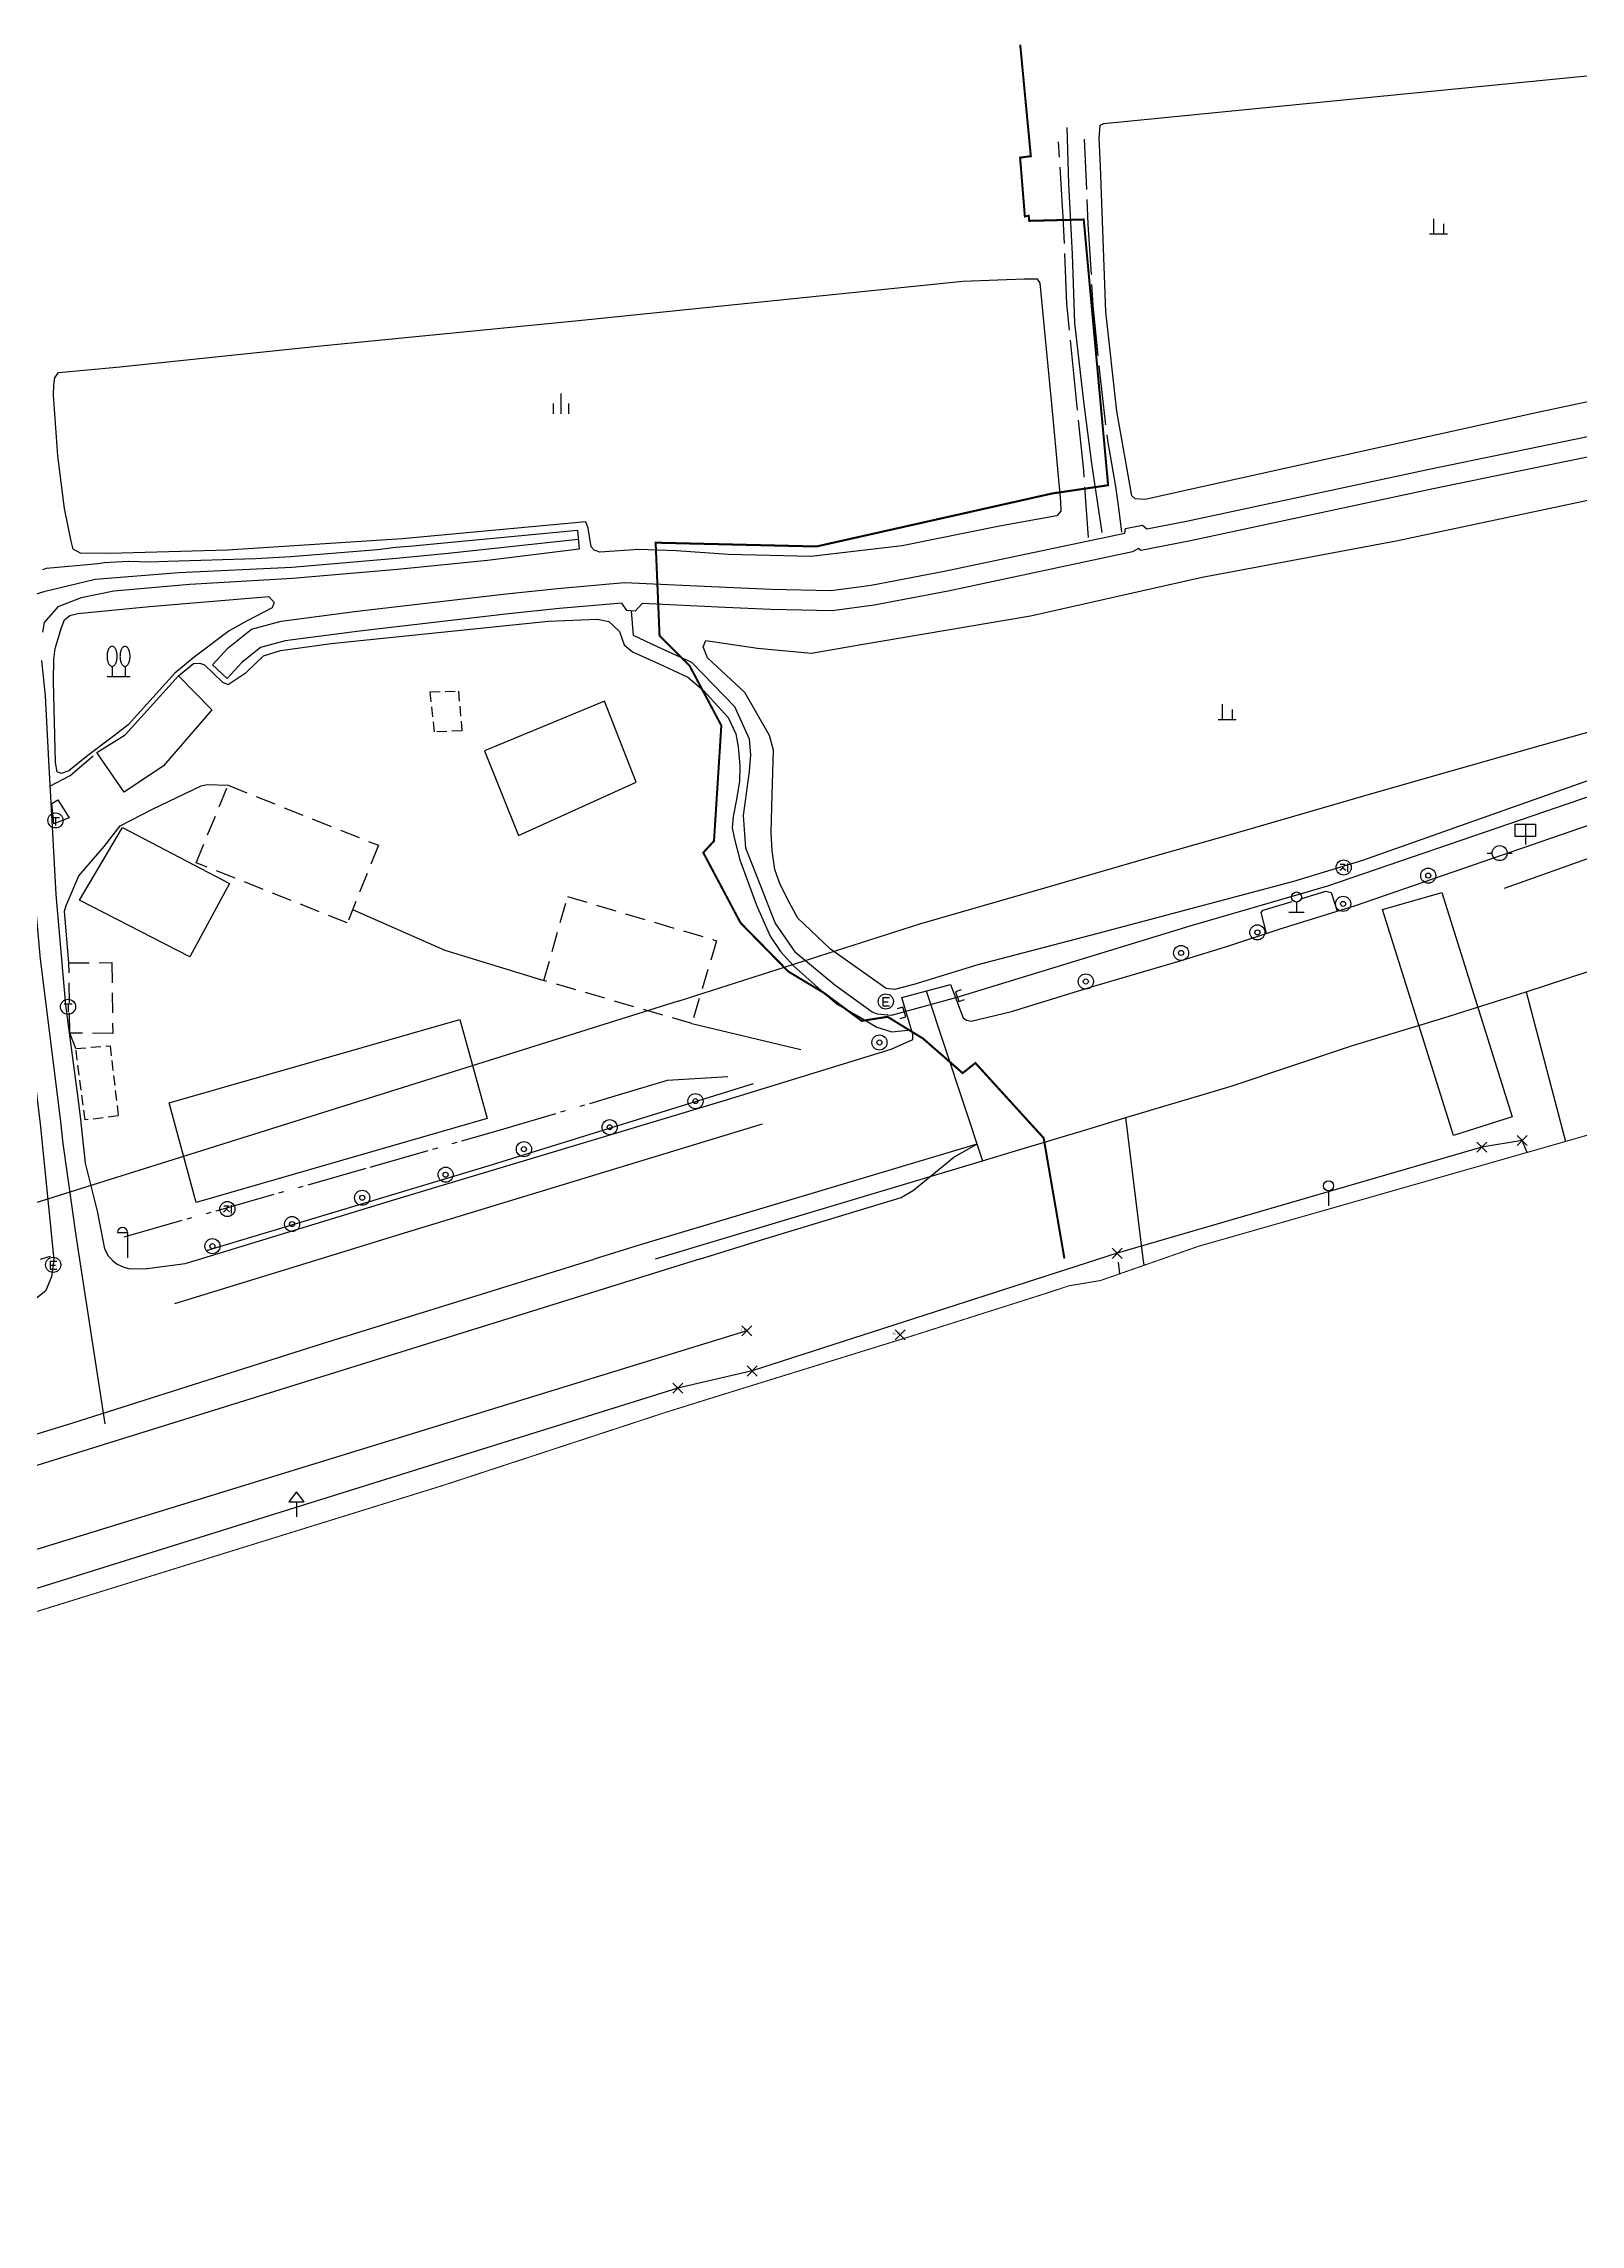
# Model space of a CAD drawing. Header units: millimetres. Extents: x 209513 to 211421, y 268482 to 269727.
# Drawn here: x 209954.7 to 210107.4, y 269102.4 to 269319.1 of the extents above; entities that cross this region are included whole.
import ezdxf
from ezdxf.enums import TextEntityAlignment as Align

# ---------------------------------------------------------------- set-up
doc = ezdxf.new("R2010")
doc.units = ezdxf.units.MM
doc.header["$MEASUREMENT"] = 0
doc.header["$PDMODE"] = 3
doc.header["$PDSIZE"] = 0.5
for name, pattern in [('AAA004', [3, 2, -1]), ('AAA005', [4, 3, -1]), ('AAA007', [1.5, 1, -0.5]), ('AAC006', [9.5, 6, -0.5, 0.5, -1.5, 0.5, -0.5]), ('AD0023', [6, 5, -1])]:
    doc.linetypes.add(name, pattern=pattern)
doc.layers.add('00-구역계', color=8, linetype='CONTINUOUS', plot=False)
for name, color, linetype in [('가드레일', 8, 'FENCELINE1'), ('아스팔트포장도로', 8, 'CONTINUOUS'), ('현황', 8, 'CONTINUOUS'), ('현황-height', 8, 'CONTINUOUS'), ('현황1', 8, 'CONTINUOUS')]:
    doc.layers.add(name, color=color, linetype=linetype)
doc.layers.add('측점', color=8, linetype='CONTINUOUS', lineweight=0)
doc.styles.add('txt', font='TXT', dxfattribs={"height": 0.2})
doc.linetypes.add('FENCELINE1', pattern='A,1,-0.4,[133,ltypeshp.shx,S=0.4,R=0,X=-0.4,Y=0],-0.4,4', length=5.800000000000001)

# ---------------------------------------------------------------- blocks, each defined once
blk = doc.blocks.new('AZ0202')
at = {"layer": '현황-height'}
for points in [[(-0.2950207600387502, 0.3782051360497327), (0.3696551049048793, 0.3782051360497327)], [(-0.2950207600387502, 0.3782051360497327), (-0.2950207600387502, -0.4423076852153125)], [(-0.2950207600387502, -0.03205127458278945), (0.2414015240673919, -0.03205127458278945)], [(-0.2950207600387502, -0.4423076852153125), (0.3696551049048793, -0.4423076852153125)]]:
    blk.add_lwpolyline(points, dxfattribs=at)
blk.add_circle((0, 0), 0.75, dxfattribs=at)
blk = doc.blocks.new('AEC005')
at = {"layer": '현황-height'}
blk.add_lwpolyline([(0, 2.5), (-0.75, 1.5), (0.75, 1.5)], close=True, dxfattribs=at)
blk.add_lwpolyline([(0, 1.5), (0, 0)], dxfattribs=at)
blk = doc.blocks.new('DAA001')
at = {"layer": '현황-height'}
for points in [[(-0.493063, 1.00641), (-0.493063, -0.49359)], [(0.506937, 0.50641), (0.506937, -0.49359)], [(-0.8930629999999999, -0.49359), (0.9069370000000001, -0.49359)]]:
    blk.add_lwpolyline(points, dxfattribs=at)
blk = doc.blocks.new('AE141')
at = {"layer": '현황-height'}
blk.add_lwpolyline([(-1, 2.5), (0, 2.5), (0, 0)], dxfattribs=at)
blk.add_arc((-0.5, 2.5), 0.5, 0, 180, dxfattribs=at)
blk = doc.blocks.new('DAA002')
at = {"layer": '현황-height'}
for points in [[(-0.75, 0), (-0.75, -1)], [(0, 1), (0, -1)], [(0.75, 0), (0.75, -1)]]:
    blk.add_lwpolyline(points, dxfattribs=at)
blk = doc.blocks.new('AZ0205')
at = {"layer": '현황-height'}
for points in [[(-0.3620436270226994, 0.3266126150978881), (0.1192544173708265, 0.3266126150978881), (-0.02058218643538545, 0.0795529385372582)], [(0.3859195489192286, 0.4013806792454648), (0.3859195489192286, -0.44057271507622)], [(-0.08905222497003429, -0.01664882517525523), (0.223318854777383, -0.2715318771279707)]]:
    blk.add_lwpolyline(points, dxfattribs=at)
blk.add_circle((0, 0), 0.75, dxfattribs=at)
blk.add_arc((-0.9217569057668102, 0.6484822688088547), 1.065737518156023, 300.6592712674862, 327.7349762289719, dxfattribs=at)
blk = doc.blocks.new('AEC002')
at = {"layer": '현황-height'}
blk.add_lwpolyline([(-1, 2), (1, 2), (1, 0.7999999999999998), (-1, 0.7999999999999998)], close=True, dxfattribs=at)
blk.add_lwpolyline([(0, 2), (0, 0)], dxfattribs=at)
blk = doc.blocks.new('AE142')
at = {"layer": '현황-height'}
for points in [[(-1.25, 0), (-0.75, 0)], [(0.75, 0), (1.25, 0)]]:
    blk.add_lwpolyline(points, dxfattribs=at)
blk.add_circle((0, 0), 0.75, dxfattribs=at)
blk = doc.blocks.new('AE170')
at = {"layer": '현황-height'}
for radius in [0.75, 0.25]:
    blk.add_circle((0, 0), radius, dxfattribs=at)
blk = doc.blocks.new('AZ0203')
at = {"layer": '현황-height'}
for points in [[(-0.4021091754559984, 0.2756410255335684), (0.3930630086258651, 0.2756410255335684)], [(-0.004523083415066687, 0.2756410255335684), (-0.004523083415066687, -0.5064102595266053)]]:
    blk.add_lwpolyline(points, dxfattribs=at)
blk.add_circle((0, 0), 0.75, dxfattribs=at)
blk = doc.blocks.new('AEC003')
at = {"layer": '현황-height'}
blk.add_lwpolyline([(0, 1.5), (0, 0)], dxfattribs=at)
blk.add_circle((0, 2), 0.5, dxfattribs=at)
blk = doc.blocks.new('DC0015')
at = {"layer": '현황-height'}
for points in [[(-0.662396, 1.75, 0.174705), (-0.831774, 1.688954, 0.104203), (-1.015949, 1.457107, 0.064948), (-1.120955, 1.154431, 0.051099), (-1.162396, 0.75, 0.051099), (-1.120955, 0.345569, 0.064948), (-1.015949, 0.042893, 0.104203), (-0.831774, -0.188954, 0.174705), (-0.662396, -0.25, 0.174705), (-0.493017, -0.188954, 0.104203), (-0.308842, 0.042893, 0.064948), (-0.203836, 0.345569, 0.051099), (-0.162396, 0.75, 0.051099), (-0.203836, 1.154431, 0.064948), (-0.308842, 1.457107, 0.104203), (-0.493017, 1.688954, 0.174705)], [(0.617604, 1.75, 0.174705), (0.448226, 1.688954, 0.104203), (0.264051, 1.457107, 0.064948), (0.159045, 1.154431, 0.051099), (0.117604, 0.75, 0.051099), (0.159045, 0.345569, 0.064948), (0.264051, 0.042893, 0.104203), (0.448226, -0.188954, 0.174705), (0.617604, -0.25, 0.174705), (0.786983, -0.188954, 0.104203), (0.971158, 0.042893, 0.064948), (1.076164, 0.345569, 0.051099), (1.117604, 0.75, 0.051099), (1.076164, 1.154431, 0.064948), (0.971158, 1.457107, 0.104203), (0.786983, 1.688954, 0.174705)]]:
    blk.add_lwpolyline(points, format="xyb", close=True, dxfattribs=at)
for points in [[(-1.162396, -1.25), (1.137604, -1.25)], [(-0.662396, -0.25), (-0.662396, -1.25)], [(0.617604, -0.25), (0.617604, -1.25)]]:
    blk.add_lwpolyline(points, dxfattribs=at)
blk = doc.blocks.new('AEE001')
at = {"layer": '현황-height'}
for points in [[(-0.75, 0), (0.75, 0)], [(0, 1), (0, 0)]]:
    blk.add_lwpolyline(points, dxfattribs=at)
blk.add_circle((0, 1.5), 0.5, dxfattribs=at)

msp = doc.modelspace()

# ---------------------------------------------------------------- linework, layer by layer
at = {"layer": '00-구역계', "ltscale": 16, "const_width": 0.1, "flags": 128}
msp.add_lwpolyline([(209769.395, 269102.01), (209785.045, 269107.469), (209811.987, 269116.782), (209814.017, 269117.473), (209824.451, 269121.032), (209844.891, 269127.664), (209862.276, 269133.499), (209874.434, 269137.534), (209887.461, 269141.86), (209893.039, 269143.713), (209912.834, 269150.256), (209914.765, 269150.874), (209935.969, 269157.699), (209994.408, 269175.835), (210016.496, 269183.084), (210022.403, 269184.926), (210040.502, 269190.528), (210054.281, 269194.901), (210056.55, 269195.652), (210059.679, 269196.174), (210069.389, 269199.566), (210106.195, 269210.076), (210137.357, 269219.112)], dxfattribs=at)
at = {"layer": '가드레일', "ltscale": 1.5, "extrusion": (-0.0007432231998618002, -0.0002288306840403001, 0.999999697627851), "elevation": -200.6193170000001, "flags": 128}
msp.add_lwpolyline([(210024.4926840001, 269191.1461400001), (209927.4026519999, 269161.2531390001)], dxfattribs=at)
at = {"layer": '아스팔트포장도로'}
msp.add_polyline3d([(210102.0818819577, 269208.9014939242, 17.1707754689013), (210101.587, 269210.096, 17.227), (210097.566, 269209.433, 17.263), (210061.332, 269198.876, 17.088), (210025.068, 269187.183, 16.875), (210017.679, 269185.49, 16.918), (209912.582, 269152.667, 16.827), (209911.9124475789, 269149.9513918923, 16.7763311681378)], dxfattribs=at)
at = {"layer": '측점'}
for p in [(210097.566, 269209.433, 17.263), (210101.587, 269210.096, 17.227), (210061.332, 269198.876, 17.088), (210024.538, 269191.185, 17.075), (210039.771, 269190.787, 16.955), (210025.068, 269187.183, 16.875), (210017.679, 269185.49, 16.918)]:
    msp.add_point(p, dxfattribs=at)
at = {"layer": '현황'}
msp.add_lwpolyline([(210056.0896316621, 269198.3609062367, 0.2, 0.2, 0), (210054.027225789, 269210.328783377, 0.2, 0.2, 0), (210047.242626094, 269217.780636805, 0.2, 0.2, 0), (210045.975658377, 269216.776427406, 0.2, 0.2, 0), (210042.064086939, 269220.194839555, 0.2, 0.2, 0), (210038.516789419, 269222.374070749, 0.2, 0.2, 0), (210035.944802774, 269221.965665087, 0.2, 0.2, 0), (210032.142944131, 269224.782625539, 0.2, 0.2, 0), (210028.66213887, 269226.865585529, 0.2, 0.2, 0), (210023.907273097, 269231.703110169, 0.2, 0.2, 0), (210020.202146724, 269238.682478176, 0.2, 0.2, 0), (210021.267813184, 269239.8436354, 0.2, 0.2, 0), (210021.996681833, 269251.317487801, 0.2, 0.2, 0), (210018.843928476, 269257.248070277, 0.2, 0.2, 0), (210015.858314936, 269260.239367236, 0.2, 0.2, 0), (210015.468862811, 269269.480133348, 0.2, 0.2, 0), (210031.446861686, 269269.102217972, 0.2, 0.2, 0), (210054.885616908, 269274.371881985, 0.2, 0.2, 0), (210060.431141228, 269275.18740858, 0.2, 0.2, 0), (210058.007731674, 269301.590758482, 0.2, 0.2, 0), (210052.590069643, 269301.454952857, 0.2, 0.2, 0), (210052.541852164, 269301.967930439, 0.2, 0.2, 0), (210052.157016349, 269301.89144254, 0.2, 0.2, 0), (210051.686685703, 269307.740567663, 0.2, 0.2, 0), (210052.751567656, 269307.878308634, 0.2, 0.2, 0), (210051.695915903, 269318.965396214, 0, 0, 0)], format="xyseb", dxfattribs=at)
at = {"layer": '현황', "linetype": 'Continuous'}
for points in [[(210117.119678705, 269285.3850499462), (210102.967983053, 269282.382991369), (210068.72272393, 269274.796262348), (210064.096688989, 269273.777298989), (210063.120684542, 269273.822308309), (210062.773686171, 269274.124313372), (210061.306773336, 269282.542378437), (210060.210878919, 269292.431449058), (210059.685038463, 269306.864542182), (210059.531069598, 269309.704560974), (210059.638084215, 269310.956567639), (210059.991088112, 269311.143565511), (210077.08119385, 269312.83141745), (210108.329386811, 269315.884146517), (210117.0835347968, 269316.713347097)], [(210059.842630507, 269270.495318346), (210058.82670236, 269277.347369656), (210058.02676752, 269283.506414727), (210057.133850618, 269291.303470676), (210056.891926217, 269298.139514717), (210056.537002859, 269305.118560682), (210056.349065032, 269310.735596769)], [(210114.712658128, 269248.168673344), (210085.714395533, 269237.90187931), (210078.866337315, 269235.814930013), (210059.423180631, 269230.656078651), (210047.494085077, 269227.542170158), (210041.132030931, 269225.598217227), (210039.208015253, 269225.07223184), (210038.360012398, 269225.201240489), (210032.858028275, 269229.099315305), (210029.607046294, 269232.171364215), (210028.770059209, 269233.698381307), (210027.832074877, 269235.516401115), (210027.306088862, 269236.998415049), (210027.053108717, 269238.879428895), (210026.946128425, 269240.681440904), (210027.052171325, 269244.450462966), (210027.181221688, 269248.873488814), (210026.779235816, 269250.312501337), (210024.333271602, 269254.60155023), (210020.629291437, 269258.039605575), (210020.177301459, 269259.135616463), (210020.453309815, 269259.754617693), (210025.60232737, 269258.990565305), (210030.943348914, 269258.494512778), (210035.896383689, 269259.351472118), (210052.720501291, 269262.215333721), (210069.769630924, 269266.048199159), (210089.063769661, 269269.677042542), (210108.738916344, 269273.840885662)], [(209954.587306795, 269266.819224235), (209954.925725969, 269266.949043894), (209960.059227111, 269267.400590085), (209960.66122057, 269267.52539027), (209963.069710073, 269267.638722646), (209963.078107119, 269267.63919757), (209965.175116958, 269267.567177698), (209966.991790004, 269267.640344312), (209975.691949222, 269267.91118435), (209979.230815519, 269268.118485824), (209987.842107018, 269268.81046226), (209989.618180378, 269269.018985077), (209990.975265385, 269269.117948107), (210007.693368413, 269270.732803061), (210007.861347935, 269268.834789898), (209998.754288953, 269267.700867356), (209989.817233766, 269266.827944835), (209979.390170666, 269265.924035929), (209969.166112026, 269265.325127007), (209961.624066269, 269264.661192835), (209958.37304219, 269263.987218837), (209956.066020529, 269263.102234803), (209954.705996014, 269261.535237825), (209954.525894524, 269260.594056737)], [(210117.1632460353, 269247.6223856647), (210109.80259535, 269244.800698256), (210082.220349341, 269235.369896211), (210068.538235162, 269231.390998677), (210045.413038009, 269224.294169586), (210038.882984821, 269222.511219196), (210037.516979224, 269222.630232581), (210036.990978992, 269222.847238784), (210033.267990267, 269225.532289698), (210029.385006554, 269228.735345264), (210027.345029621, 269231.709382353), (210025.93206342, 269235.355417738), (210024.439098223, 269239.126454629), (210024.215133568, 269242.372476551), (210024.812185823, 269246.7524978), (210024.912204985, 269248.412507021), (210024.80022194, 269249.971517593), (210023.324250433, 269253.173550848), (210019.062278423, 269257.589617344), (210015.652278284, 269259.117658287), (210013.257278937, 269260.25768745), (210013.055585491, 269262.711706325)], [(209954.452404432, 269257.771511159), (209954.803960736, 269254.258424421), (209955.128844178, 269247.833150121), (209955.442785039, 269242.429114168), (209955.857698314, 269234.524061985), (209956.830157808, 269223.539776811), (209958.132174018, 269213.80459622), (209958.331147662, 269212.170194384), (209958.768837068, 269207.826256767), (209959.96312177, 269203.077924667), (209960.544124177, 269200.182057578), (209960.708618362, 269199.3229918), (209961.077059366, 269198.623150109), (209961.433057571, 269198.2539188408)], [(209955.7137088999, 269198.2474544381), (209954.355434505, 269211.727936517), (209951.803968076, 269232.686085308), (209951.667398717, 269234.228693008), (209951.554187382, 269236.385625245), (209951.50454717, 269236.923180993), (209951.488967309, 269237.120499341), (209951.452611098, 269237.385322299), (209951.15894107, 269239.116997607), (209950.416760639, 269242.528161344), (209949.67476295, 269243.069171528), (209948.04575742, 269243.313188112), (209946.778750719, 269243.289199708), (209945.080737884, 269242.914213147), (209939.125678481, 269239.429132017), (209936.050514211, 269237.59096127), (209932.727766285, 269235.628417058), (209926.687036522, 269232.149661759), (209926.445520708, 269232.008319133), (209908.458301094, 269220.592415989), (209886.410039514, 269207.27653885), (209871.5901761002, 269198.1523722127)], [(210041.023968943, 269220.131184805), (210041.015974182, 269220.601187752), (210039.942010324, 269224.302220332), (210044.773049258, 269225.584183403), (210046.034018333, 269222.263151411), (210046.346017413, 269222.040147157), (210046.821018835, 269221.952142218)], [(210045.8209535, 269225.043333386), (210045.254466401, 269224.845602425), (210045.584016464, 269223.901458599), (210046.15050256, 269224.099189559)], [(210039.769712854, 269222.202514091), (210040.341431803, 269222.384560904), (210040.038021969, 269223.337427542), (210039.466303022, 269223.155379726)], [(209954.885251518, 269195.133835091), (209955.473270315, 269196.574836112), (209955.716289641, 269198.221841326), (209955.7137088999, 269198.2474544381)], [(209961.433057571, 269198.2539188408), (209961.478302725, 269198.206991847), (209961.971363891, 269197.812655461), (209962.638316864, 269197.501773859), (209963.260317997, 269197.31776725)], [(210061.5993211127, 269196.8448269016), (210061.458133896, 269197.992365272)]]:
    msp.add_lwpolyline(points, dxfattribs=at)
for points in [[(209955.623254563, 269284.127367475), (209955.652266422, 269285.169373579), (209955.783274771, 269285.853376547), (209956.147282545, 269286.380376397), (209961.905317648, 269286.902326231), (209982.188444762, 269289.049151406), (210007.806603046, 269291.558929357), (210046.007840865, 269295.461599209), (210052.079874491, 269295.710544461), (210053.394881098, 269295.704532237), (210053.630877237, 269295.254527299), (210054.961729674, 269281.523431007), (210055.684643867, 269273.56237563), (210055.734633521, 269272.6193694), (210055.322626238, 269272.157370395), (210049.623585573, 269271.113416825), (210039.978514883, 269269.180494389), (210030.886456785, 269268.11857215), (210022.693417168, 269268.294649151), (210017.503395001, 269268.666699519), (210013.796377696, 269268.801734699), (210009.91935509, 269268.541769036), (210009.346354262, 269268.726775476), (210009.065356792, 269269.078780235), (210008.752375755, 269270.907794316), (210008.528381891, 269271.554800349), (209990.285270184, 269269.856959018), (209972.923169613, 269268.752113148), (209961.248106615, 269268.42121931), (209958.306091758, 269268.428246615), (209957.583092638, 269268.833255789), (209957.37410049, 269269.626262576), (209956.717133518, 269272.862288452), (209956.055188979, 269278.096326592)], [(209956.441999312, 269261.044218735), (209956.736009434, 269261.812220706), (209957.247016839, 269262.240218589), (209958.056023139, 269262.435212285), (209965.189067434, 269263.154150585), (209977.046138668, 269264.136046719), (209977.570134745, 269263.550038278), (209977.354127377, 269262.992036868), (209974.893100398, 269261.703051792), (209973.092080084, 269260.7090624), (209969.600033119, 269258.108078856), (209967.706005694, 269256.523086715), (209963.051924434, 269251.395098484), (209961.713906123, 269250.370104615), (209959.052869797, 269248.340116859), (209957.15284315, 269246.827125213), (209956.395836044, 269246.537130455), (209955.984835873, 269246.707135304), (209955.837845686, 269247.647142411), (209955.627935121, 269255.700193602), (209955.682960069, 269257.895206512), (209955.807972593, 269258.953211824)]]:
    msp.add_lwpolyline(points, close=True, dxfattribs=at)
at = {"layer": '현황', "color": 8, "linetype": 'Continuous'}
msp.add_lwpolyline([(210117.1260838417, 269279.8332976384), (210101.431220493, 269276.621442385), (210092.738091199, 269274.82742698), (210068.618828715, 269269.663530928), (210063.678295772, 269268.697374807), (210063.461099857, 269268.891824008), (210062.869499113, 269268.559207456), (210044.54651044, 269264.675362512), (210037.19483051, 269263.286597147), (210033.016110896, 269262.717510391), (210026.904424397, 269262.853562857), (210022.372604616, 269263.051621066), (210014.127292007, 269263.430153788), (210013.431307132, 269262.687700697), (210012.617303582, 269262.739708557), (210012.121009394, 269263.481141689), (210005.910129698, 269262.932888891), (210000.849635019, 269262.399858526), (209986.046962599, 269260.685982215), (209978.658003147, 269259.712737733), (209976.213592323, 269259.053245351), (209974.347662232, 269257.574629602), (209972.895551948, 269255.980833311), (209971.438507952, 269257.351259191), (209972.978449765, 269259.041455258), (209975.294578151, 269260.876821019), (209978.26521124, 269261.678287393), (209985.80134966, 269262.670916628), (210000.62986624, 269264.387786718), (210005.717435093, 269264.92366885), (210012.385194561, 269265.51225066), (210022.462131523, 269265.049630453), (210026.970353201, 269264.85260247), (210032.902724833, 269264.720541689), (210036.874059075, 269265.261386195), (210044.153484488, 269266.636502143), (210062.083021227, 269270.436948226), (210062.144663605, 269270.887505411), (210063.862082028, 269271.21725951), (210064.270990987, 269270.851176483), (210068.217522696, 269271.622948628), (210092.326621107, 269276.784668762), (210101.028620471, 269278.580514095), (210117.123729135, 269281.8742764857)], dxfattribs=at)
at = {"layer": '현황'}
for points in [[(209949.490485009, 269280.7090244), (209950.107763071, 269275.541626082), (209950.600238931, 269270.501633697), (209951.312735729, 269263.576987753), (209952.454735387, 269250.572735651), (209952.92977284, 269242.478637756), (209953.762548014, 269234.376377496), (209954.317063442, 269228.112931058), (209956.243803766, 269212.766266368), (209956.343291083, 269211.94906545), (209956.562135786, 269209.777097142), (209957.839705706, 269200.649882497), (209958.2105620643, 269198.2502765539)], [(210007.777358172, 269269.78379648), (209994.864777167, 269268.40940773), (209989.717707575, 269267.923464455), (209979.310493594, 269267.021260378), (209968.078951515, 269266.482736159), (209959.773623013, 269265.830387131), (209954.669533411, 269264.612246977), (209951.312735729, 269263.576987753)], [(210042.357529793, 269224.943201867), (210047.964973734, 269208.079406801)], [(210101.968994566, 269224.868579995), (210105.8766010276, 269209.9850807694)], [(209958.2105620643, 269198.2502765539), (209960.72995431, 269181.948685734)]]:
    msp.add_lwpolyline(points, dxfattribs=at)
at = {"layer": '현황', "color": 8, "linetype": 'Continuous'}
for points in [[(209998.454074907, 269248.790754512), (210001.826997632, 269240.390671895), (210013.535116769, 269245.702595881), (210010.396191079, 269253.732674067)], [(209955.459797904, 269243.566120962), (209956.05380507, 269243.935117714), (209957.175790558, 269242.137096322), (209955.675776268, 269241.54310659)], [(209973.108798034, 269235.603908738), (209969.192696271, 269228.317900474), (209958.232703941, 269233.952036481), (209962.482806794, 269241.18404132)]]:
    msp.add_lwpolyline(points, close=True, dxfattribs=at)
at = {"layer": '현황', "color": 8, "linetype": 'AAA005'}
for points in [[(209955.277336205, 269245.277077114), (209957.300838428, 269246.340120864), (209959.95187769, 269248.636110338)], [(210076.173255833, 269230.671207523), (210075.652286562, 269232.750941064), (210075.843289914, 269232.962940591), (210082.07834275, 269234.847894335), (210082.599343864, 269234.711888674), (210083.19855127, 269232.875531896)]]:
    msp.add_lwpolyline(points, dxfattribs=at)
at = {"layer": '현황', "color": 8}
for points in [[(210015.4622783383, 269198.3149863968), (210021.862148057, 269200.234240719), (210047.964973734, 269208.079406801), (210051.241051405, 269209.061774449), (210058.642458952, 269211.283967448), (210062.207112338, 269212.377622101), (210072.644864092, 269215.471172289), (210084.601231123, 269219.505128153), (210093.786456021, 269222.287591046), (210101.968994566, 269224.868579995), (210108.123385453, 269226.883604281), (210117.1831002968, 269230.4133943054)], [(210063.9305646445, 269198.3697686006), (210062.207112338, 269212.377622101)], [(210064.0143864163, 269197.6884830818), (210063.9305646445, 269198.3697686006)]]:
    msp.add_lwpolyline(points, dxfattribs=at)
at = {"layer": '현황', "linetype": 'AAC006'}
msp.add_lwpolyline([(209962.646350635, 269200.518791157), (209987.092552519, 269207.439606955), (209999.811657931, 269211.073511316), (210011.457755902, 269214.530424536), (210016.650799661, 269216.07838588), (210022.73483464, 269216.442331726)], dxfattribs=at)
at = {"layer": '현황-height', "linetype": 'Continuous'}
for points in [[(210046.821018835, 269221.952142218), (210050.831049836, 269222.899110848), (210058.777347573, 269225.337076117), (210067.605247648, 269227.940541228), (210072.518222579, 269229.452378942), (210077.420940843, 269231.087267504), (210085.015341814, 269233.437858497), (210115.097611003, 269243.801643076), (210117.1667240092, 269244.6077974709)], [(209970.0289664268, 269198.2636345305), (209989.218525967, 269204.116566938), (210022.169804427, 269214.009322089), (210038.882947318, 269219.174198793), (210041.023968943, 269220.131184805)], [(209963.260317997, 269197.31776725), (209964.949326933, 269197.350751739), (209968.72435176, 269197.86571912), (209970.0289664268, 269198.2636345305)], [(209954.885251518, 269195.133835091), (209952.811223309, 269193.521847157), (209948.655182356, 269191.708877815), (209944.357196169, 269190.211385333), (209939.198315394, 269188.326044354), (209938.980694561, 269188.2591861), (209936.894215884, 269187.608914828), (209936.846929488, 269187.594679209), (209933.705049612, 269186.499994957), (209906.384821721, 269178.270218188), (209894.868233063, 269174.727036339), (209887.609446691, 269172.445728545), (209884.496154552, 269171.483034527), (209876.180996509, 269168.977743457), (209872.224535407, 269167.760502784), (209855.303731437, 269162.686518853), (209839.107, 269157.64)]]:
    msp.add_lwpolyline(points, dxfattribs=at)
at = {"layer": '현황-height'}
msp.add_lwpolyline([(209955.317291345, 269198.553847054), (209954.298412585, 269198.2458547725)], dxfattribs=at)
at = {"layer": '현황1', "linetype": 'AD0023'}
for points in [[(210058.473327053, 269270.005722041), (210058.002690531, 269276.667373134), (210057.182775822, 269284.626429397), (210056.342867981, 269293.205489637), (210055.968962783, 269301.809545712), (210055.517044751, 269309.30659574)], [(210058.045060393, 269309.556573841), (210058.423967638, 269301.132518821), (210058.921879333, 269293.050464789), (210059.619805269, 269286.145416099), (210060.355735748, 269279.627369427), (210061.148688454, 269275.06133416), (210061.483663396, 269272.680316497), (210061.76620452, 269270.517400655)]]:
    msp.add_lwpolyline(points, dxfattribs=at)
at = {"layer": '현황1', "linetype": 'Continuous'}
for points in [[(209968.047004482, 269256.261081952), (209969.556025864, 269257.482075436), (209970.174029495, 269257.526069978), (209970.632029732, 269257.340064596), (209972.417019429, 269255.61703752), (209973.006019803, 269255.384030637), (209974.793042439, 269256.591021459), (209976.516069663, 269258.235015545), (209978.195084257, 269258.775003289), (209983.234117685, 269259.472960864), (210004.832252122, 269261.677774206), (210009.700279299, 269261.896730433), (210010.826282137, 269261.640718434), (210011.875276304, 269260.647702643), (210012.355263872, 269259.324690105), (210013.181260211, 269258.625678176), (210015.820260179, 269257.430646414), (210018.653259803, 269256.117612134), (210020.238252938, 269254.790589332), (210022.683235118, 269252.100550228), (210023.426220794, 269250.490533498), (210023.662207437, 269249.195523392), (210023.843187217, 269247.314510216), (210023.793169422, 269245.753501136), (210023.478145673, 269243.782492002), (210023.181127283, 269242.28048557), (210023.057114056, 269241.159479866), (210023.308102406, 269240.009470508), (210023.822081942, 269237.956453192), (210025.493040017, 269233.471410285), (210026.841012013, 269230.370378836), (210027.890000224, 269228.847359803), (210029.206990802, 269227.414338836), (210033.375970171, 269223.695277465), (210035.656967286, 269222.408248459), (210037.464964664, 269221.358225287), (210038.935966603, 269220.866208646), (210040.872890997, 269221.094273093)], [(209957.167628837, 269227.750008427), (209956.741684064, 269232.857043602), (209956.892691259, 269233.4290457), (209958.163730867, 269236.37905196), (209960.659776276, 269239.292046643), (209962.245807275, 269241.334044434), (209965.457842252, 269242.995024826), (209970.30189314, 269245.334994249), (209970.91889752, 269245.445989211), (209972.99790732, 269245.378969534)], [(210117.1705143845, 269241.3224304126), (210099.802435623, 269235.105731659)], [(210087.687350759, 269233.026831221), (210093.591419941, 269234.73622296), (210100.56618489, 269212.451586083), (210094.742681301, 269210.580614612), (210087.687350759, 269233.026831221)], [(209985.358836266, 269233.026602467), (209994.509832482, 269229.000670054), (210004.361848501, 269225.975560267)], [(209957.850536477, 269219.22294996), (209957.242550599, 269220.753964954)], [(210019.055875032, 269221.698397954), (210029.907901271, 269219.131281699)], [(210025.174838843, 269215.714304665), (209998.78761307, 269207.544499228), (209970.796376336, 269199.123707111)], [(210026.061798437, 269211.718272015), (209990.482496031, 269200.881535447), (209982.0077318207, 269198.2771737583)], [(210019.9177242711, 269198.3200222494), (210026.307671479, 269200.310199988), (210039.872786631, 269204.429099471), (210041.09380107, 269205.162092638), (210045.107858106, 269208.424075384), (210047.389884131, 269209.709062093), (210013.82660122, 269199.69631189), (210009.3617301068, 269198.3080911359)], [(209743.467065148, 269116.070236704), (209772.242382518, 269124.874995284), (209781.885177271, 269127.859200224), (209781.885898278, 269127.859423216), (209822.737718924, 269140.479514407), (209835.552403181, 269144.409271356), (209855.317137492, 269150.572672309), (209863.844335812, 269153.220530786), (209881.079192974, 269158.553543488), (209887.423521453, 269160.45561549), (209890.920532757, 269161.536962956), (209898.073479251, 269163.796734968), (209929.074881743, 269173.289982409), (209938.714990731, 269176.251639553), (209940.233363393, 269176.708722141), (209942.3506653, 269177.368599957), (209957.555121277, 269182.039751073), (209982.3563333, 269189.911554849), (210009.3617301068, 269198.3080911359)], [(210019.9177242711, 269198.3200222494), (209990.685367792, 269189.215473617), (209947.466329466, 269175.760052396), (209943.56887717, 269174.605933315), (209940.670762673, 269173.702707912), (209931.772609321, 269170.912406612), (209901.756898645, 269161.675189177), (209890.89850443, 269158.389988032), (209888.234091117, 269157.566096612), (209873.736169258, 269153.02998204), (209855.320711587, 269147.343597965), (209836.435768671, 269141.542263202), (209823.620240464, 269137.612246593), (209782.771744015, 269124.993184432), (209773.124740269, 269122.007676782), (209744.349585021, 269113.202968947)], [(209982.0077318207, 269198.2771737583), (209967.662302414, 269193.868710487)]]:
    msp.add_lwpolyline(points, dxfattribs=at)
for points in [[(209968.047004482, 269256.261081952), (209971.368983308, 269252.876030472), (209966.577896384, 269247.306040808), (209962.663847284, 269244.705061173), (209959.95187769, 269248.636110338), (209962.74591142, 269250.375095082)], [(209996.024762853, 269222.120613951), (209998.743666039, 269212.277528574), (209969.80842544, 269203.93974571), (209967.136522849, 269213.814830848)]]:
    msp.add_lwpolyline(points, close=True, dxfattribs=at)
at = {"layer": '현황1', "linetype": 'AAA007'}
for points in [[(209993.064113389, 269254.649840282), (209995.873128696, 269254.742814821), (209996.220086178, 269250.802787516), (209993.494070958, 269250.679812024)], [(209957.850536477, 269219.22294996), (209961.255556947, 269219.50592014), (209962.07148257, 269212.518869858), (209958.781461419, 269212.122897921)]]:
    msp.add_lwpolyline(points, close=True, dxfattribs=at)
at = {"layer": '현황1'}
for points in [[(210017.6917470327, 269223.9288910015), (210041.7130272891, 269231.6126526073), (210054.1450272891, 269235.2026526071), (210064.6540272891, 269238.2196526071), (210073.5050272891, 269240.7446526071), (210086.8620272891, 269244.6416526072), (210095.5740272891, 269247.1056526072), (210103.4860272892, 269249.3666526072), (210111.5040272891, 269251.6106526071)], [(210017.6917470327, 269223.9288910015), (209941.2869129408, 269199.9506526082)]]:
    msp.add_lwpolyline(points, dxfattribs=at)
at = {"layer": '현황1', "linetype": 'AAA004'}
for points in [[(209969.798804649, 269237.687952151), (209972.99790732, 269245.378969534), (209987.913915983, 269239.410794827), (209984.827813656, 269231.699776275)], [(210004.361848501, 269225.975560267), (210006.726954312, 269234.322589388), (210021.515980055, 269229.932425502), (210019.055875032, 269221.698397954)], [(209957.167628837, 269227.750008427), (209961.440650577, 269227.753968857), (209961.516571916, 269220.719925144), (209957.242550599, 269220.753964954)]]:
    msp.add_lwpolyline(points, close=True, dxfattribs=at)

# ---------------------------------------------------------------- block references
at = {"layer": '현황-height'}
for name, p in [('DAA001', (210093.2556703887, 269300.656015798)), ('DAA002', (210006.050356274, 269283.297198113)), ('DC0015', (209962.122718587, 269257.434540024)), ('DAA001', (210072.2531431112, 269252.4153659327)), ('AZ0203', (209955.832780919, 269241.886107233)), ('AEC002', (210101.8914956, 269239.498739157)), ('AZ0205', (210083.837378157, 269237.203892436)), ('AE142', (210099.341472981, 269238.637757525)), ('AE170', (210092.242411802, 269236.400809637)), ('AEE001', (210079.154540634, 269232.777072769)), ('AE170', (210083.785337334, 269233.594870855)), ('AE170', (210075.262262229, 269230.761932521)), ('AE170', (210067.682200765, 269228.716990261)), ('AE170', (210058.21812085, 269225.881060624)), ('AZ0203', (209957.081295201, 269223.372104458)), ('AE170', (210037.705948602, 269219.82021365)), ('AE170', (210019.427790348, 269213.99534741)), ('AE170', (210010.900717955, 269211.405410593)), ('AE170', (210002.38265018, 269209.222476174)), ('AE170', (209994.599582133, 269206.683532772)), ('AE170', (209986.310514329, 269204.394595584)), ('AEC003', (210082.341992739, 269203.585700765)), ('AZ0205', (209972.914297724, 269203.27367186)), ('AE141', (209962.993328965, 269198.433775194)), ('AE170', (209979.342449616, 269201.783644187)), ('AE170', (209971.424384725, 269199.586704123)), ('AEC005', (209979.780032494, 269172.686606235))]:
    msp.add_blockref(name, p, dxfattribs=at)
at = {"layer": '현황-height', "color": 8}
for p in [(210038.338997647, 269223.898232716), (209955.601283678, 269197.732840138)]:
    msp.add_blockref('AZ0202', p, dxfattribs=at)

# ---------------------------------------------------------------- texts
at = {"layer": '측점', "style": 'txt'}
for s, p in [('A', (210097.566, 269209.433, 17.263)), ('A', (210101.587, 269210.096, 17.227)), ('A', (210061.332, 269198.876, 17.088)), ('C ST', (210024.538, 269191.185, 17.075)), ('SG ST', (210039.771, 269190.787, 16.955)), ('A', (210017.679, 269185.49, 16.918)), ('A', (210025.068, 269187.183, 16.875))]:
    msp.add_text(s, height=0.2, dxfattribs=at).set_placement(p, align=Align.RIGHT)

doc.saveas('drawing.dxf')
